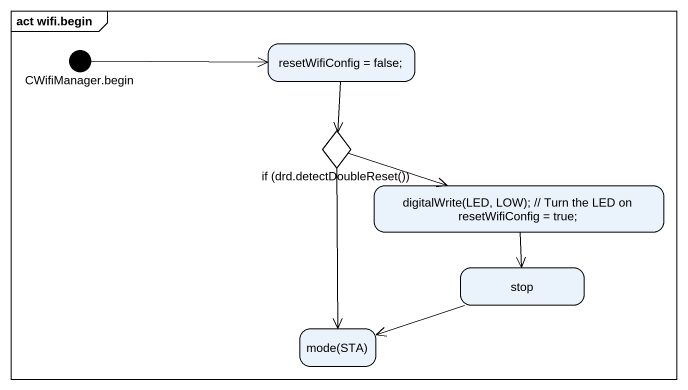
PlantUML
@startuml
mainframe act wifi.begin
hide empty description
state "resetWifiConfig = false;" as resetWifiConfig_false
state "CWifiManager.begin" as CWifiManager_begin <<start>>
state "if (drd.detectDoubleReset())" as if_drd_detectDoubleReset <<choice>>
state "digitalWrite(LED, LOW); // Turn the LED on resetWifiConfig = true;" as digitalWrite_LED_LOW_Turn
state "stop" as stop_
state "mode(STA)" as mode_STA
resetWifiConfig_false --> if_drd_detectDoubleReset
CWifiManager_begin -right-> resetWifiConfig_false
if_drd_detectDoubleReset -right-> digitalWrite_LED_LOW_Turn
if_drd_detectDoubleReset --> mode_STA
digitalWrite_LED_LOW_Turn --> stop_
stop_ -left-> mode_STA
@enduml
